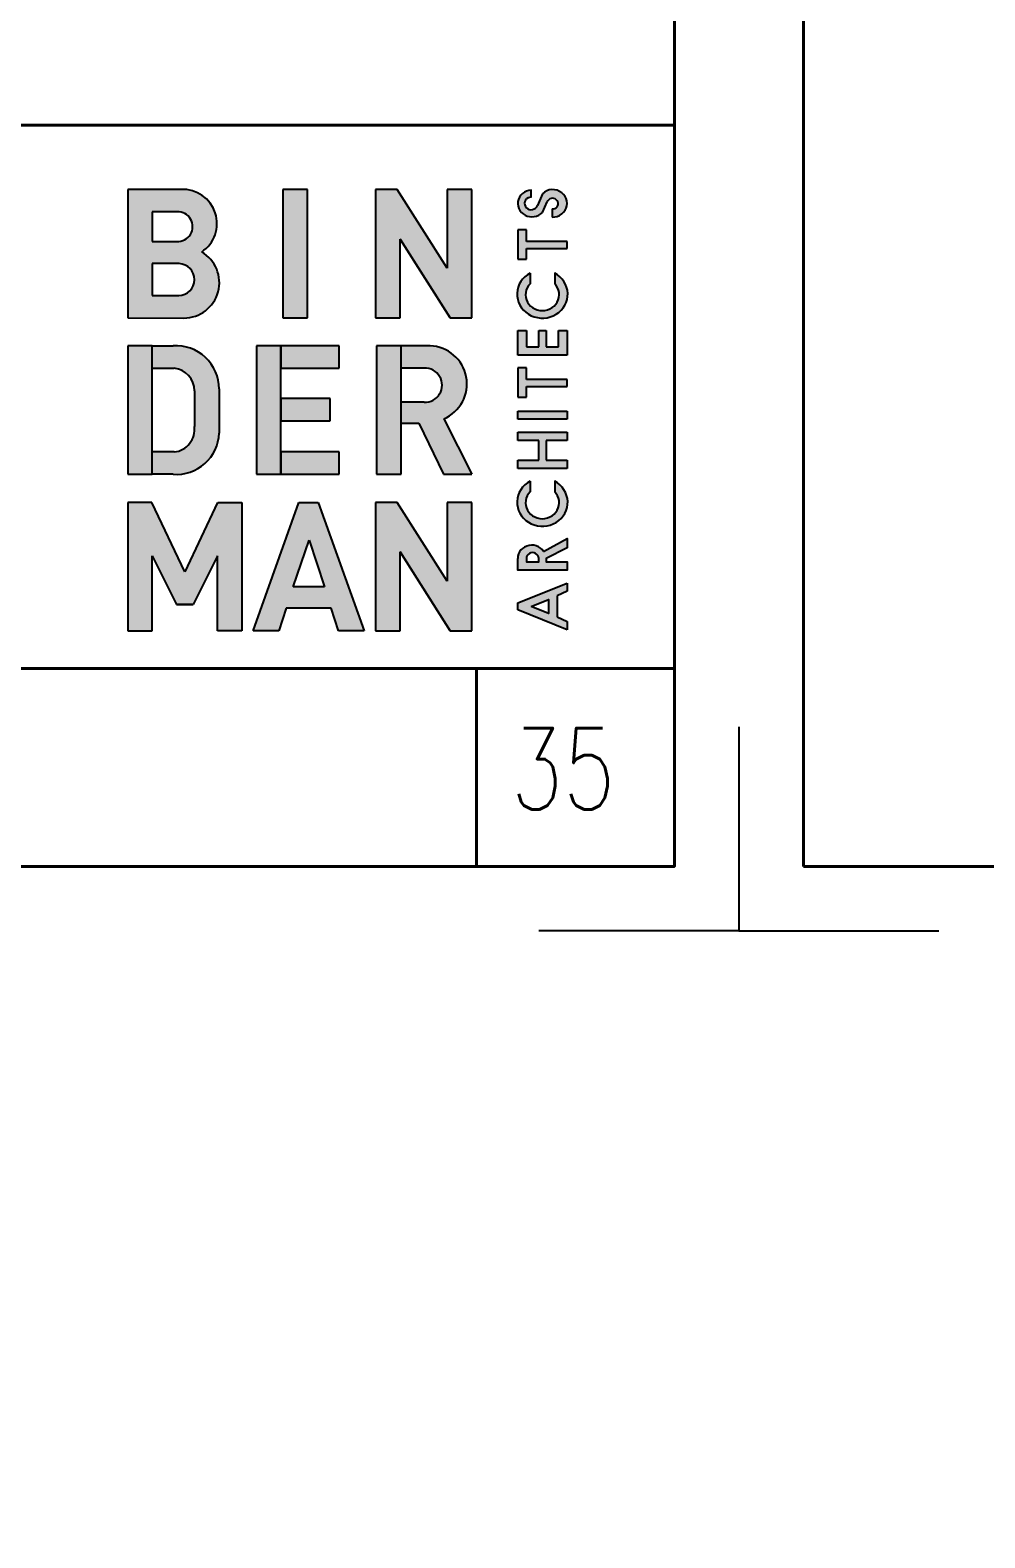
# Model space of a CAD drawing. Header units: millimetres. Extents: x 6676 to 14342, y 3639 to 5293.
# Drawn here: x 7745.3 to 7893.2, y 4466.1 to 4699.8 of the extents above; entities that cross this region are included whole.
import ezdxf

# ---------------------------------------------------------------- set-up
doc = ezdxf.new("R2010")
doc.units = ezdxf.units.MM
doc.layers.add('1 - bed panels', color=170, linetype='Continuous', lineweight=9)
doc.layers.add('A-VIEW-30', color=6, linetype='Continuous', lineweight=15)
doc.layers.add('A-dim-work', color=8, linetype='Continuous')
doc.layers.add('TEXT', color=14, linetype='Continuous')
doc.styles.add('CAMPOS-C', font='ROMANS', dxfattribs={"width": 0.75, "height": 2.2})

# ---------------------------------------------------------------- blocks, each defined once
blk = doc.blocks.new('A$C70B91C7D')
at = {"layer": 'TEXT', "true_color": 0x311916}
h = blk.add_hatch(color=19, dxfattribs=at)
edge = h.paths.add_edge_path()
edge.add_ellipse((5.226424386784089, -0.1714135763754996), major_axis=(-0.1213104172318021, 0.1213104172318021), ratio=0.9999999999999584, start_angle=168.5864843837329, end_angle=317.4007193408343)
edge.add_line((5.219238096311159, -5.315526919957847e-06), (4.950241431454145, 5.315526934168702e-06))
edge.add_line((4.950241431454145, 5.315526934168702e-06), (4.950241431454145, -0.6449668535154274))
edge.add_line((4.950241431454145, -0.6449668535154274), (5.231811462868819, -0.64583226099478))
edge.add_ellipse((5.232357594100165, -0.4681423385277554), major_axis=(-0.1256463425764041, 0.1256463425764041), ratio=0.9999999999999345, start_angle=134.8239015716738, end_angle=284.9527356337634)
edge = h.paths.add_edge_path(flags=16)
edge.add_line((5.073642967913543, -0.1123234140595599), (5.197937621751976, -0.1123234140595599))
edge.add_ellipse((5.201505880849538, -0.1866564139502174), major_axis=(-0.05262189347473917, 0.05262189347473917), ratio=0.9999999999994631, start_angle=130.8894271801645, end_angle=317.74829974145194, ccw=False)
edge.add_line((5.196171444197944, -0.2608835729376722), (5.073642967913543, -0.2608835729376722))
edge.add_line((5.073642967913543, -0.2608835729376722), (5.073642967913543, -0.1123234140595599))
edge = h.paths.add_edge_path(flags=16)
edge.add_line((5.073642967913543, -0.3723897252931039), (5.20788119405907, -0.3723897252931039))
edge.add_ellipse((5.204671120731689, -0.4525853863141833), major_axis=(0.05675230663759857, 0.05675230663759857), ratio=0.9999999999997102, start_angle=225.9299396859247, end_angle=402.7077872357384, ccw=False)
edge.add_line((5.205973722301536, -0.5328346968814657), (5.073642967913543, -0.5328346968814657))
edge.add_line((5.073642967913543, -0.5328346968814657), (5.073642967913543, -0.3723897252931039))
for points in [[(5.851865445514846, 5.315526934168702e-06), (5.728463909055449, 5.315526934168702e-06), (5.728463909055449, -0.6449668535154274), (5.851865445514846, -0.6449668535154274)], [(6.303285484899163, 5.315526934168702e-06), (6.19331465337109, 5.315526934168702e-06), (6.19331465337109, -0.6449668535154274), (6.316716189830487, -0.6449668535154274), (6.316716189830487, -0.2490951765049516), (6.56774971121871, -0.6449668535154274), (6.677147352325989, -0.6449668535154274), (6.677147352325989, 5.315526934168702e-06), (6.553745815866591, 5.315526934168702e-06), (6.553745815866591, -0.3949624588816647)], [(7.031290430893563, -0.1154620365706336), (7.055940097344944, -0.0626413227462308), (7.059090806590604, -0.05671057593085038), (7.063538866702146, -0.05170650830538648), (7.06909894184156, -0.04799979154577727), (7.075400360332878, -0.04559042565203697), (7.082257786338147, -0.04484908230011797), (7.08892987650546, -0.04559042565203697), (7.095416630834762, -0.04799979154577727), (7.100976705974176, -0.05170650830538648), (7.105424766085719, -0.05671057593085038), (7.108575475331378, -0.0624559869082475), (7.110058162035216, -0.06875740539958031), (7.109872826197233, -0.07542949556686551), (7.108019467817428, -0.08154557822022923), (7.104683422733785, -0.08729098919761213), (7.099864690946305, -0.09192438514712364), (7.094119279968908, -0.09544576606874955), (7.087632525639577, -0.09729912444855415), (7.080775099634309, -0.09785513196248985), (7.080775099634309, -0.1388143521561602), (7.093563272454958, -0.1380730088042412), (7.10598077359964, -0.1352929712345343), (7.117842267230401, -0.1302889036090562), (7.128591745833262, -0.1234314776037877), (7.137673201894302, -0.1149060290566837), (7.145271971251475, -0.105083229643725), (7.150832046390889, -0.09396307936491155), (7.154168091474531, -0.08228692157214823), (7.155280106502431, -0.070054756265435), (7.154168091474531, -0.05782259095873599), (7.150832046390889, -0.04596109732798936), (7.145271971251475, -0.03502628288715925), (7.137673201894302, -0.02501814763621724), (7.128406409995279, -0.01649269908911322), (7.117842267230401, -0.009820608921828011), (7.105610101923673, -0.004631205458366594), (7.092451257427086, -0.001665832050690597), (7.079107077092488, -0.001109824536740689), (7.0659482325959, -0.002963182916545293), (7.053160059775252, -0.007040571352121106), (7.041483901982474, -0.01334198984345392), (7.031290430893563, -0.02149676671459133), (7.006640764442182, -0.08024822735436032), (7.002934047682572, -0.08747632503559544), (6.997373972543159, -0.09377774352692825), (6.990331210699907, -0.09841113947643976), (6.982361769666738, -0.1011911770461467), (6.973836321119649, -0.1019325203980657), (6.965310872572559, -0.1006351695321968), (6.957526767377374, -0.09711378861057085), (6.951040013048072, -0.09192438514712364), (6.94603594542258, -0.08525229497983844), (6.94288523617692, -0.07765352562263672), (6.942143892825015, -0.0694987487514993), (6.94344124369087, -0.06152930771834519), (6.946962624612496, -0.05411587419912678), (6.952337363913927, -0.04781445570779397), (6.959194789919195, -0.04299572392031337), (6.967164230952363, -0.04003035051262316), (6.975689679499453, -0.03910367132272086), (6.975689679499453, -0.003889862106447595), (6.963457514192754, -0.005372548810299804), (6.951781356399977, -0.008708593893942407), (6.940846541959132, -0.01408333319537292), (6.931209078384171, -0.02112609503862473), (6.922868965675036, -0.02965154358572875), (6.916196875507751, -0.03947434299868746), (6.91137814372027, -0.05003848576356518), (6.908783441988533, -0.06152930771834519), (6.908042098636628, -0.07302012967312521), (6.909710121178449, -0.08469628746588853), (6.913231502100075, -0.09581643774471615), (6.918791577239489, -0.1061952446716106), (6.926205010758679, -0.1154620365706336), (6.93491579514378, -0.1230608059278211), (6.944738594556725, -0.1293622244191539), (6.955488073159586, -0.1339956203686654), (6.96697889511438, -0.1367756579383723), (6.978840388745112, -0.1377023371282746), (6.99051654653789, -0.1367756579383723), (7.002007368492656, -0.1339956203686654), (7.0129421829335, -0.1293622244191539), (7.022764982346473, -0.1230608059278211)], [(7.154909434826465, -0.2622480202510786), (6.951040013048072, -0.2622480202510786), (6.951040013048072, -0.2034965596113096), (6.907671426960661, -0.2034965596113096), (6.907671426960661, -0.3502825432917547), (6.951040013048072, -0.3502825432917547), (6.951040013048072, -0.2974618294673519), (7.154909434826465, -0.2974618294673519)], [(6.969573596846089, -0.473530875548704), (6.969573596846089, -0.4207101617243012), (6.955858744835552, -0.4290502744334077), (6.94344124369087, -0.4388730738463664), (6.932321093412043, -0.4503638958011607), (6.922868965675036, -0.4629667327838263), (6.915270196317863, -0.47649624895638), (6.909710121178449, -0.4909524443188502), (6.90600340441884, -0.5061499830332394), (6.904335381877019, -0.5213475217476287), (6.904706053552957, -0.5369157321379845), (6.907300755284695, -0.5521132708523737), (6.911934151234192, -0.5669401378908105), (6.918420905563522, -0.5810256615773142), (6.926761018272629, -0.5943698419118988), (6.93695448936154, -0.6064166713806287), (6.948630647154317, -0.6171661499834897), (6.96160415581295, -0.6264329418824985), (6.975689679499453, -0.6340317112397003), (6.990887218213828, -0.6397771222170832), (7.006640764442182, -0.6436691748146757), (7.022764982346473, -0.6458932048704469), (7.039074536088748, -0.6458932048704469), (7.055198753993039, -0.6440398464906423), (7.070952300221364, -0.6403331297310331), (7.086149838935739, -0.634587718753636), (7.100420698460226, -0.6269889493964484), (7.113579542956842, -0.6177221574974254), (7.125255700749619, -0.6069726788945644), (7.13544917183853, -0.5949258494258345), (7.14397462038562, -0.5815816690912499), (7.150646710552905, -0.5674961454047462), (7.155280106502431, -0.5526692783663236), (7.157874808234141, -0.5372864038139511), (7.158245479910107, -0.5219035292615786), (7.156762793206269, -0.5063353188712227), (7.15305607644666, -0.4913231159948168), (7.147310665469263, -0.4768669206323466), (7.139711896112061, -0.4631520686217954), (7.130259768375083, -0.4503638958011607), (7.119324953934239, -0.4390584096843497), (7.106722116951573, -0.4290502744334077), (7.093007264941008, -0.4207101617243012), (7.093007264941008, -0.473530875548704), (7.101162041812159, -0.4831683391236794), (7.107648796141461, -0.4939178177265404), (7.112282192090987, -0.5055939755193037), (7.114876893822697, -0.5176408049880337), (7.11561823717463, -0.530058306132716), (7.114320886308775, -0.5424758072773983), (7.110984841225104, -0.5543373009081449), (7.105795437761657, -0.5658281228629249), (7.098752675918405, -0.5762069297898194), (7.090227227371315, -0.5856590575268257), (7.080219092120387, -0.5936284985599798), (7.06909894184156, -0.5999299170513126), (7.057052112372844, -0.6045633130008241), (7.044263939552195, -0.6075286864085001), (7.031290430893563, -0.6084553655984024), (7.018316922234931, -0.6075286864085001), (7.005528749414282, -0.6045633130008241), (6.993481919945566, -0.5999299170513126), (6.982361769666738, -0.5936284985599798), (6.972353634415811, -0.5856590575268257), (6.963828185868692, -0.5762069297898194), (6.956785424025441, -0.5658281228629249), (6.951596020561993, -0.5543373009081449), (6.948259975478351, -0.5424758072773983), (6.946962624612496, -0.530058306132716), (6.947703967964401, -0.5176408049880337), (6.950298669696139, -0.5055939755193037), (6.954932065645636, -0.4939178177265404), (6.961418819974966, -0.4831683391236794)], [(7.154909434826465, -0.7083513822698251), (7.111540848739054, -0.7083513822698251), (7.111540848739054, -0.7904551584951349), (7.049824014691609, -0.7904551584951349), (7.049824014691609, -0.7083513822698251), (7.012756847095517, -0.7083513822698251), (7.012756847095517, -0.7904551584951349), (6.951040013048072, -0.7904551584951349), (6.951040013048072, -0.7083513822698251), (6.907671426960661, -0.7083513822698251), (6.907671426960661, -0.8315997145267744), (7.154909434826465, -0.8315997145267744)], [(5.073642967913543, -0.7856555272355763), (4.950241431454145, -0.7856555272355763), (4.950241431454145, -1.430627696277938), (5.073642967913543, -1.430627696277938)], [(5.719255401298881, -0.7856743585397936), (5.595853864839512, -0.7856743585397936), (5.595853864839512, -1.430646527582155), (5.719255401298881, -1.430646527582155)], [(6.012195169521476, -0.7856743585397936), (5.719255401298881, -0.7856743585397936), (5.719255401298881, -0.8980030881262877), (6.012195169521476, -0.8980030881262877)], [(6.322045448920676, -0.7856792355087379), (6.198643912461279, -0.7856743585397936), (6.198643912461279, -1.430646527582155), (6.322045448920676, -1.430646527582155)], [(7.154909434826465, -0.9548480467837095), (6.951040013048072, -0.9548480467837095), (6.951040013048072, -0.8960965861439405), (6.907671426960661, -0.8960965861439405), (6.907671426960661, -1.042882569824386), (6.951040013048072, -1.042882569824386), (6.951040013048072, -0.9900618559999828), (7.154909434826465, -0.9900618559999828)], [(5.966414695966677, -1.049256123505799), (5.719274232603112, -1.049256123505799), (5.719274232603112, -1.161584853092307), (5.966414695966677, -1.161584853092307)], [(7.154909434826465, -1.113310188256932), (6.907671426960661, -1.113310188256932), (6.907671426960661, -1.154454744288572), (7.154909434826465, -1.154454744288572)], [(7.049824014691609, -1.260096171937377), (7.154909434826465, -1.260096171937377), (7.154909434826465, -1.219136951743721), (6.907671426960661, -1.219136951743721), (6.907671426960661, -1.260096171937377), (7.012756847095517, -1.260096171937377), (7.012756847095517, -1.3599921886088), (6.907671426960661, -1.3599921886088), (6.907671426960661, -1.401136744640439), (7.154909434826465, -1.401136744640439), (7.154909434826465, -1.3599921886088), (7.049824014691609, -1.3599921886088)], [(6.012214000825679, -1.318317797995647), (5.719274232603112, -1.318317797995647), (5.719274232603112, -1.430646527582155), (6.012214000825679, -1.430646527582155)], [(7.130259768375083, -1.495287350334465), (7.119324953934239, -1.483981864217668), (7.106722116951573, -1.473973728966726), (7.093007264941008, -1.465633616257605), (7.093007264941008, -1.518454330082008), (7.101162041812159, -1.528091793656984), (7.107648796141461, -1.539026608097828), (7.112282192090987, -1.550517430052608), (7.114876893822697, -1.562749595359321), (7.11561823717463, -1.57498176066602), (7.114320886308775, -1.587399261810702), (7.110984841225104, -1.599446091279432), (7.105795437761657, -1.610751577396229), (7.098752675918405, -1.621130384323138), (7.090227227371315, -1.63058251206013), (7.080219092120387, -1.638551953093284), (7.06909894184156, -1.644853371584617), (7.057052112372844, -1.649672103372112), (7.044263939552195, -1.652452140941818), (7.031290430893563, -1.653564155969704), (7.018316922234931, -1.652452140941818), (7.005528749414282, -1.649672103372112), (6.993481919945566, -1.644853371584617), (6.982361769666738, -1.638551953093284), (6.972353634415811, -1.63058251206013), (6.963828185868692, -1.621130384323138), (6.956785424025441, -1.610751577396229), (6.951596020561993, -1.599446091279432), (6.948259975478351, -1.587399261810702), (6.946962624612496, -1.57498176066602), (6.947703967964401, -1.562749595359321), (6.950298669696139, -1.550517430052608), (6.954932065645636, -1.539026608097828), (6.961418819974966, -1.528091793656984), (6.969573596846089, -1.518454330082008), (6.969573596846089, -1.465633616257605), (6.955858744835552, -1.473973728966726), (6.94344124369087, -1.483796528379685), (6.932321093412043, -1.495287350334465), (6.922868965675036, -1.50789018731713), (6.915270196317863, -1.521419703489698), (6.909710121178449, -1.536061234690152), (6.90600340441884, -1.551073437566558), (6.904335381877019, -1.56645631211893), (6.904706053552957, -1.581839186671303), (6.907300755284695, -1.597036725385692), (6.911934151234192, -1.611863592424115), (6.918420905563522, -1.626134451948602), (6.926761018272629, -1.639293296445203), (6.93695448936154, -1.651340125913933), (6.948630647154317, -1.662089604516794), (6.96160415581295, -1.671356396415817), (6.975689679499453, -1.678955165773004), (6.990887218213828, -1.684700576750402), (7.006640764442182, -1.688777965185963), (7.022764982346473, -1.690816659403751), (7.039074536088748, -1.691001995241734), (7.055198753993039, -1.688963301023946), (7.070952300221364, -1.685256584264337), (7.086149838935739, -1.679511173286954), (7.100420698460226, -1.671912403929753), (7.113579542956842, -1.66264561203073), (7.125255700749619, -1.651896133427869), (7.13544917183853, -1.639849303959153), (7.14397462038562, -1.626690459462552), (7.150646710552905, -1.61241959993805), (7.155280106502431, -1.597592732899628), (7.157874808234141, -1.582209858347255), (7.158245479910107, -1.566826983794883), (7.156762793206269, -1.55144410924251), (7.15305607644666, -1.536246570528121), (7.147310665469263, -1.521790375165651), (7.139711896112061, -1.508075523155114)], [(5.07185399401402, -1.571335201302304), (4.950241431454145, -1.571335201302304), (4.950241431454145, -2.21630737034468), (5.073642967913543, -2.21630737034468), (5.073642967913543, -1.839770660246856), (5.195255530473418, -2.084959023510493), (5.278715870712716, -2.084959023510493), (5.400328433272591, -1.839770660246856), (5.400328433272591, -2.21630737034468), (5.523729969731988, -2.21630737034468), (5.523729969731988, -1.571335201302304), (5.401246525801781, -1.571335201302304), (5.23700453189727, -1.920072123886115)], [(6.303285484899163, -1.571335201302304), (6.19331465337109, -1.571335201302304), (6.19331465337109, -2.21630737034468), (6.316716189830487, -2.21630737034468), (6.316716189830487, -1.820435693334204), (6.56774971121871, -2.21630737034468), (6.677147352325989, -2.21630737034468), (6.677147352325989, -1.571335201302304), (6.553745815866591, -1.571335201302304), (6.553745815866591, -1.966302975710903)]]:
    blk.add_hatch(color=19, dxfattribs=at).paths.add_polyline_path(points)
h = blk.add_hatch(color=19, dxfattribs=at)
edge = h.paths.add_edge_path()
edge.add_ellipse((5.192390191109098, -1.002030824940746), major_axis=(-0.1533198496059556, 0.1533198496059556), ratio=0.9999999999999353, start_angle=225.1090804712302, end_angle=318.6990282982888)
edge.add_line((5.178401513208854, -0.7856555272355763), (5.073642967913543, -0.7856555272355763))
edge.add_line((5.073642967913543, -0.7856555272355763), (5.073642967913543, -0.8979624678605802))
edge.add_line((5.073642967913543, -0.8979624678605802), (5.183276674761856, -0.8979624678605802))
edge.add_ellipse((5.171894065659274, -1.010387298029229), major_axis=(-0.07990277288190481, 0.07990277288190485), ratio=0.9999999999998985, start_angle=224.7457854749307, end_angle=309.2187093395537, ccw=False)
edge.add_line((5.284892538492159, -1.010888662036294), (5.284550336982647, -1.190531715037565))
edge.add_ellipse((5.171717824379613, -1.20516784333131), major_axis=(-0.08045306753552331, 0.08045306753552334), ratio=0.9999999999998873, start_angle=141.0117520302398, end_angle=232.3908830505876, ccw=False)
edge.add_line((5.18363405403835, -1.318319933998993), (5.073642967913543, -1.318320755649466))
edge.add_line((5.073642967913543, -1.318320755649466), (5.073642967913543, -1.430627696277938))
edge.add_line((5.073642967913543, -1.430627696277938), (5.178397200466691, -1.430626913747588))
edge.add_ellipse((5.193353488560803, -1.215095174714889), major_axis=(0.1527704504870185, 0.1527704504870185), ratio=0.9999999999999621, start_angle=221.0304654825104, end_angle=312.6177336947104)
edge.add_line((5.40921680885765, -1.224075599784868), (5.40921680885765, -1.001618027028314))
h = blk.add_hatch(color=19, dxfattribs=at)
edge = h.paths.add_edge_path()
edge.add_ellipse((6.461414510191446, -0.9766420034277274), major_axis=(-0.1350987510014326, 0.1350987510014327), ratio=0.9999999999999545, start_angle=158.0493773419767, end_angle=313.1325585503187)
edge.add_line((6.467640577317866, -0.7856849895936477), (6.322045448920676, -0.7856792355087379))
edge.add_line((6.322045448920676, -0.7856792355087379), (6.322045448920676, -0.8979984924780098))
edge.add_line((6.322045448920676, -0.8979984924780098), (6.438328752390362, -0.8980030881262877))
edge.add_ellipse((6.442617087686443, -0.9831398952311616), major_axis=(0.06027713390510192, 0.06027713390510192), ratio=0.999999999999629, start_angle=222.2068196671399, end_angle=407.883547595526, ccw=False)
edge.add_line((6.437765101875982, -1.068294572057681), (6.322045448920676, -1.068294572057681))
edge.add_line((6.322045448920676, -1.068294572057681), (6.322045448920676, -1.173373249525014))
edge.add_line((6.322045448920676, -1.173373249525014), (6.41081621694596, -1.173373249525014))
edge.add_line((6.41081621694596, -1.173373249525014), (6.534217753405358, -1.430646527582155))
edge.add_line((6.534217753405358, -1.430646527582155), (6.677147352325989, -1.430646527582155))
edge.add_line((6.677147352325989, -1.430646527582155), (6.5362185447635, -1.152447866401729))
h = blk.add_hatch(color=19, dxfattribs=at)
h.paths.add_polyline_path([(5.906024276410193, -1.571335201302318), (5.809250204097538, -1.571335201302318), (5.57931997974697, -2.21630737034468), (5.708050775296556, -2.21630737034468), (5.746221828921335, -2.102170835554432), (5.970822794181743, -2.102170835554432), (6.008108776508834, -2.21630737034468), (6.13683957205842, -2.21630737034468)])
h.paths.add_polyline_path([(5.860753821099877, -1.761550205083239), (5.937980999647152, -1.996188255485222), (5.780852597355477, -1.996188255485222)], flags=16)
h = blk.add_hatch(color=19, dxfattribs=at)
h.paths.add_polyline_path([(7.154909434826465, -1.800164803812166), (7.154909434826465, -1.753274836803129), (7.037406513546898, -1.81777170842031), (7.030178415865663, -1.80869025235927), (7.02146763148059, -1.800720811326116), (7.011459496229662, -1.794419392834783), (7.000339345950835, -1.789785996885271), (6.988477852320102, -1.787005959315564), (6.976431022851358, -1.786264615963645), (6.964384193382642, -1.7875619668295), (6.952893371427876, -1.790712676075174), (6.941958556987032, -1.795716743700638), (6.932135757574059, -1.802388833867937), (6.923610309026969, -1.810543610739074), (6.916938218859684, -1.819995738476067), (6.911748815396209, -1.830559881240944), (6.908783441988533, -1.841680031519772), (6.907671426960661, -1.853170853474552), (6.907671426960661, -1.911736978276352), (7.154909434826465, -1.911736978276352), (7.154909434826465, -1.870777758082681), (7.049824014691609, -1.870777758082681), (7.049824014691609, -1.853170853474552)])
h.paths.add_polyline_path([(7.011644832067645, -1.845572084117364), (7.012756847095517, -1.853170853474552), (7.012756847095517, -1.870777758082681), (6.951040013048072, -1.870777758082681), (6.951040013048072, -1.853170853474552), (6.95196669223796, -1.845572084117364), (6.955117401483619, -1.838343986436129), (6.959936133271128, -1.832413239620749), (6.96642288760043, -1.827594507833268), (6.973836321119649, -1.824814470263561), (6.981805762152788, -1.823702455235676), (6.989775203185957, -1.824814470263561), (6.997373972543159, -1.827594507833268), (7.003675391034477, -1.832413239620749), (7.008679458659941, -1.838343986436129)], flags=16)
h = blk.add_hatch(color=19, dxfattribs=at)
h.paths.add_polyline_path([(7.154909434826465, -1.976419185731501), (6.907671426960661, -2.076129866564941), (6.907671426960661, -2.1113436757812), (7.154909434826465, -2.211239692452622), (7.154909434826465, -2.170095136420983), (7.105424766085719, -2.146557484997473), (7.105424766085719, -2.040916057348667), (7.154909434826465, -2.017378405925157)])
h.paths.add_polyline_path([(7.062241515836291, -2.058522961956797), (7.062241515836291, -2.128950580389343), (6.975689679499453, -2.09373677117307)], flags=16)
at = {"layer": 'TEXT', "color": 19, "true_color": 0x311916}
for p, q in [((5.219238096310562, -5.315526919957847e-06), (4.950241431454145, 5.315526934168702e-06)), ((4.950241431454145, 5.315526934168702e-06), (4.950241431454145, -0.6449668535154274)), ((5.728463909055449, 5.315526934168702e-06), (5.728463909055449, -0.6449668535154274)), ((5.851865445514846, 5.315526934168702e-06), (5.728463909055449, 5.315526934168702e-06)), ((5.851865445514846, -0.6449668535154274), (5.851865445514846, 5.315526934168702e-06)), ((6.303285484899163, 5.315526934168702e-06), (6.19331465337109, 5.315526934168702e-06)), ((6.19331465337109, 5.315526934168702e-06), (6.19331465337109, -0.6449668535154274)), ((6.303285484899163, 5.315526934168702e-06), (6.19331465337109, 5.315526934168702e-06)), ((6.19331465337109, 5.315526934168702e-06), (6.19331465337109, -0.6449668535154274)), ((6.553745815866591, -0.3949624588816647), (6.303285484899163, 5.315526934168702e-06)), ((6.553745815866591, -0.3949624588816647), (6.303285484899163, 5.315526934168702e-06)), ((6.553745815866591, 5.315526934168702e-06), (6.553745815866591, -0.3949624588816647)), ((6.677147352325989, 5.315526934168702e-06), (6.553745815866591, 5.315526934168702e-06)), ((6.677147352325989, 5.315526934168702e-06), (6.553745815866591, 5.315526934168702e-06)), ((6.553745815866591, 5.315526934168702e-06), (6.553745815866591, -0.3949624588816647)), ((6.677147352325989, -0.6449668535154274), (6.677147352325989, 5.315526934168702e-06)), ((6.677147352325989, -0.6449668535154274), (6.677147352325989, 5.315526934168702e-06)), ((5.197937621751976, -0.1123234140595599), (5.073642967913543, -0.1123234140595599)), ((5.073642967913543, -0.1123234140595599), (5.073642967913543, -0.2608835729376722)), ((5.073642967913543, -0.2608835729376722), (5.196171444198711, -0.2608835729376722)), ((6.316716189830487, -0.6449668535154274), (6.316716189830487, -0.2490951765049516)), ((6.56774971121871, -0.6449668535154274), (6.316716189830487, -0.2490951765049516)), ((6.316716189830487, -0.6449668535154274), (6.316716189830487, -0.2490951765049516)), ((6.316716189830487, -0.2490951765049516), (6.56774971121871, -0.6449668535154274)), ((5.207881194059041, -0.3723897252931039), (5.073642967913543, -0.3723897252931039)), ((5.073642967913543, -0.3723897252931039), (5.073642967913543, -0.5328346968814657)), ((5.073642967913543, -0.5328346968814657), (5.205973722301508, -0.5328346968814657)), ((4.950241431454145, -0.6449668535154274), (5.231811462869047, -0.64583226099478)), ((5.728463909055449, -0.6449668535154274), (5.851865445514846, -0.6449668535154274)), ((6.19331465337109, -0.6449668535154274), (6.316716189830487, -0.6449668535154274)), ((6.19331465337109, -0.6449668535154274), (6.316716189830487, -0.6449668535154274)), ((6.56774971121871, -0.6449668535154274), (6.677147352325989, -0.6449668535154274)), ((6.56774971121871, -0.6449668535154274), (6.677147352325989, -0.6449668535154274)), ((4.950241431454145, -0.7856555272355763), (4.950241431454145, -1.430627696277938)), ((5.073642967913543, -0.7856555272355763), (4.950241431454145, -0.7856555272355763)), ((5.073642967913543, -1.430627696277938), (5.073642967913543, -0.7856555272355763)), ((5.073642967913543, -0.7856555272355763), (5.178401513209394, -0.7856555272355763)), ((5.595853864839512, -0.7856743585397936), (5.595853864839512, -1.430646527582155)), ((5.719255401298881, -0.7856743585397936), (5.595853864839512, -0.7856743585397936)), ((5.719255401298881, -0.7856743585397936), (5.719255401298881, -0.8980030881262877)), ((5.719255401298881, -1.430646527582155), (5.719255401298881, -0.7856743585397936)), ((6.012195169521476, -0.7856743585397936), (5.719255401298881, -0.7856743585397936)), ((6.012195169521476, -0.8980030881262877), (6.012195169521476, -0.7856743585397936)), ((6.198643912461279, -0.7856743585397936), (6.198643912461279, -1.430646527582155)), ((6.198643912461279, -0.7856743585397936), (6.198643912461279, -1.430646527582155)), ((6.467640577317667, -0.7856849895936477), (6.198643912461279, -0.7856743585397936)), ((6.322045448920676, -0.7856743585397936), (6.198643912461279, -0.7856743585397936)), ((6.322045448920676, -1.430646527582155), (6.322045448920676, -0.7856743585397936)), ((5.073642967913543, -0.8979624678605802), (5.183276674761856, -0.8979624678605802)), ((5.719255401298881, -0.8980030881262877), (6.012195169521476, -0.8980030881262877)), ((6.438328752390362, -0.8980030881262877), (6.322045448920676, -0.8979984924780098)), ((5.284892538492159, -1.010888662036308), (5.284550336982647, -1.190531715037196)), ((5.40921680885765, -1.001618027027618), (5.40921680885765, -1.224075599785209)), ((5.719274232603112, -1.049256123505799), (5.719274232603112, -1.161584853092307)), ((5.966414695966677, -1.049256123505799), (5.719274232603112, -1.049256123505799)), ((5.966414695966677, -1.161584853092307), (5.966414695966677, -1.049256123505799)), ((6.438328752390362, -1.068294572057681), (6.322045448920676, -1.068294572057681)), ((5.719274232603112, -1.161584853092307), (5.966414695966677, -1.161584853092307)), ((6.322045448920676, -1.173373249525014), (6.41081621694596, -1.173373249525014)), ((6.41081621694596, -1.173373249525014), (6.534217753405358, -1.430646527582155)), ((6.536218544763528, -1.152447866401758), (6.677147352325989, -1.430646527582155)), ((5.18363405403835, -1.318319933998993), (5.073642036635675, -1.31832075565643)), ((5.719274232603112, -1.318317797995647), (5.719274232603112, -1.430646527582155)), ((6.012214000825679, -1.318317797995647), (5.719274232603112, -1.318317797995647)), ((6.012214000825679, -1.430646527582155), (6.012214000825679, -1.318317797995647)), ((4.950241431454145, -1.430627696277938), (5.073642967913543, -1.430627696277938)), ((5.178397200466691, -1.430626913747588), (5.073642967913543, -1.430627696277938)), ((5.595853864839512, -1.430646527582155), (5.719255401298881, -1.430646527582155)), ((5.719274232603112, -1.430646527582155), (6.012214000825679, -1.430646527582155)), ((6.198643912461279, -1.430646527582155), (6.322045448920676, -1.430646527582155)), ((6.534217753405358, -1.430646527582155), (6.677147352325989, -1.430646527582155)), ((5.07185399401402, -1.571335201302304), (4.950241431454145, -1.571335201302304)), ((4.950241431454145, -1.571335201302304), (4.950241431454145, -2.21630737034468)), ((5.23700453189727, -1.920072123886115), (5.07185399401402, -1.571335201302318)), ((5.401246525801781, -1.571335201302304), (5.23700453189727, -1.920072123886115)), ((5.402117407172113, -1.571335201302304), (5.523729969731988, -1.571335201302304)), ((5.523729969731988, -1.571335201302304), (5.523729969731988, -2.21630737034468)), ((5.57931997974697, -2.21630737034468), (5.809250204097538, -1.571335201302318)), ((5.809250204097538, -1.571335201302318), (5.906024276410193, -1.571335201302318)), ((5.906024276410193, -1.571335201302318), (6.13683957205842, -2.21630737034468)), ((6.303285484899163, -1.571335201302304), (6.19331465337109, -1.571335201302304)), ((6.19331465337109, -1.571335201302304), (6.19331465337109, -2.21630737034468)), ((6.303285484899163, -1.571335201302304), (6.19331465337109, -1.571335201302304)), ((6.19331465337109, -1.571335201302304), (6.19331465337109, -2.21630737034468)), ((6.553745815866591, -1.966302975710903), (6.303285484899163, -1.571335201302304)), ((6.553745815866591, -1.966302975710903), (6.303285484899163, -1.571335201302304)), ((6.553745815866591, -1.571335201302304), (6.553745815866591, -1.966302975710903)), ((6.677147352325989, -1.571335201302304), (6.553745815866591, -1.571335201302304)), ((6.677147352325989, -1.571335201302304), (6.553745815866591, -1.571335201302304)), ((6.553745815866591, -1.571335201302304), (6.553745815866591, -1.966302975710903)), ((6.677147352325989, -2.21630737034468), (6.677147352325989, -1.571335201302304)), ((6.677147352325989, -2.21630737034468), (6.677147352325989, -1.571335201302304)), ((5.780852597355477, -1.996188255485222), (5.860753821099877, -1.761550205083239)), ((5.860753821099877, -1.761550205083239), (5.937980999647152, -1.996188255485222)), ((5.073642967913543, -2.21630737034468), (5.073642967913543, -1.839770660246856)), ((5.073642967913543, -1.839770660246856), (5.195255530473418, -2.084959023510493)), ((5.400328433272591, -1.839770660246856), (5.278715870712716, -2.084959023510493)), ((5.400328433272591, -2.21630737034468), (5.400328433272591, -1.839770660246856)), ((6.316716189830487, -2.21630737034468), (6.316716189830487, -1.820435693334204)), ((6.56774971121871, -2.21630737034468), (6.316716189830487, -1.820435693334204)), ((6.316716189830487, -2.21630737034468), (6.316716189830487, -1.820435693334204)), ((6.316716189830487, -1.820435693334204), (6.56774971121871, -2.21630737034468)), ((5.937980999647152, -1.996188255485222), (5.780852597355477, -1.996188255485222)), ((5.195255530473418, -2.084959023510493), (5.278715870712716, -2.084959023510493)), ((5.278715870712716, -2.084959023510493), (5.195255530473418, -2.084959023510493)), ((5.746221828921335, -2.102170835554432), (5.708050775296556, -2.21630737034468)), ((5.970822794181743, -2.102170835554432), (5.746221828921335, -2.102170835554432)), ((6.008108776508834, -2.21630737034468), (5.970822794181743, -2.102170835554432)), ((4.950241431454145, -2.21630737034468), (5.073642967913543, -2.21630737034468)), ((5.523729969731988, -2.21630737034468), (5.400328433272591, -2.21630737034468)), ((5.708050775296556, -2.21630737034468), (5.57931997974697, -2.21630737034468)), ((6.13683957205842, -2.21630737034468), (6.008108776508834, -2.21630737034468)), ((6.19331465337109, -2.21630737034468), (6.316716189830487, -2.21630737034468)), ((6.19331465337109, -2.21630737034468), (6.316716189830487, -2.21630737034468)), ((6.56774971121871, -2.21630737034468), (6.677147352325989, -2.21630737034468)), ((6.56774971121871, -2.21630737034468), (6.677147352325989, -2.21630737034468))]:
    blk.add_line(p, q, dxfattribs=at)
for points in [[(6.975689679499453, -0.03910367132272086), (6.975689679499453, -0.003889862106447595), (6.963457514192754, -0.005372548810299804), (6.951781356399977, -0.008708593893942407), (6.940846541959132, -0.01408333319537292), (6.931209078384171, -0.02112609503862473), (6.922868965675036, -0.02965154358572875), (6.916196875507751, -0.03947434299868746), (6.91137814372027, -0.05003848576356518), (6.908783441988533, -0.06152930771834519), (6.908042098636628, -0.07302012967312521), (6.909710121178449, -0.08469628746588853), (6.913231502100075, -0.09581643774471615), (6.918791577239489, -0.1061952446716106), (6.926205010758679, -0.1154620365706336)], [(6.975689679499453, -0.03910367132272086), (6.967164230952363, -0.04003035051262316), (6.959194789919195, -0.04299572392031337), (6.952337363913927, -0.04781445570779397), (6.946962624612496, -0.05411587419912678), (6.94344124369087, -0.06152930771834519), (6.942143892825015, -0.0694987487514993), (6.94288523617692, -0.07765352562263672), (6.94603594542258, -0.08525229497983844), (6.951040013048072, -0.09192438514712364)], [(7.031290430893563, -0.02149676671459133), (7.006640764442182, -0.08024822735436032)], [(7.080775099634309, -0.1388143521561602), (7.093563272454958, -0.1380730088042412), (7.10598077359964, -0.1352929712345343), (7.117842267230401, -0.1302889036090562), (7.128591745833262, -0.1234314776037877), (7.137673201894302, -0.1149060290566837), (7.145271971251475, -0.105083229643725), (7.150832046390889, -0.09396307936491155), (7.154168091474531, -0.08228692157214823), (7.155280106502431, -0.070054756265435), (7.154168091474531, -0.05782259095873599), (7.150832046390889, -0.04596109732798936), (7.145271971251475, -0.03502628288715925), (7.137673201894302, -0.02501814763621724), (7.128406409995279, -0.01649269908911322), (7.117842267230401, -0.009820608921828011), (7.105610101923673, -0.004631205458366594), (7.092451257427086, -0.001665832050690597), (7.079107077092488, -0.001109824536740689), (7.0659482325959, -0.002963182916545293), (7.053160059775252, -0.007040571352121106), (7.041483901982474, -0.01334198984345392), (7.031290430893563, -0.02149676671459133)], [(7.031290430893563, -0.1154620365706336), (7.055940097344944, -0.0626413227462308)], [(7.080775099634309, -0.09785513196248985), (7.087632525639577, -0.09729912444855415), (7.094119279968908, -0.09544576606874955), (7.099864690946305, -0.09192438514712364), (7.104683422733785, -0.08729098919761213), (7.108019467817428, -0.08154557822022923), (7.109872826197233, -0.07542949556686551), (7.110058162035216, -0.06875740539958031), (7.108575475331378, -0.0624559869082475), (7.105424766085719, -0.05671057593085038), (7.100976705974176, -0.05170650830538648), (7.095416630834762, -0.04799979154577727), (7.08892987650546, -0.04559042565203697), (7.082257786338147, -0.04484908230011797), (7.075400360332878, -0.04559042565203697), (7.06909894184156, -0.04799979154577727), (7.063538866702146, -0.05170650830538648), (7.059090806590604, -0.05671057593085038), (7.055940097344944, -0.0626413227462308)], [(6.926205010758679, -0.1154620365706336), (6.93491579514378, -0.1230608059278211), (6.944738594556725, -0.1293622244191539), (6.955488073159586, -0.1339956203686654), (6.96697889511438, -0.1367756579383723), (6.978840388745112, -0.1377023371282746), (6.99051654653789, -0.1367756579383723), (7.002007368492656, -0.1339956203686654), (7.0129421829335, -0.1293622244191539), (7.022764982346473, -0.1230608059278211), (7.031290430893563, -0.1154620365706336)], [(6.951040013048072, -0.09192438514712364), (6.957526767377374, -0.09711378861057085), (6.965310872572559, -0.1006351695321968), (6.973836321119649, -0.1019325203980657), (6.982361769666738, -0.1011911770461467), (6.990331210699907, -0.09841113947643976), (6.997373972543159, -0.09377774352692825), (7.002934047682572, -0.08747632503559544), (7.006640764442182, -0.08024822735436032)], [(7.080775099634309, -0.09785513196248985), (7.080775099634309, -0.1388143521561602)], [(6.907671426960661, -0.2034965596113096), (6.907671426960661, -0.3502825432917547)], [(6.951040013048072, -0.2034965596113096), (6.907671426960661, -0.2034965596113096)], [(6.951040013048072, -0.2622480202510786), (6.951040013048072, -0.2034965596113096)], [(7.154909434826465, -0.2622480202510786), (6.951040013048072, -0.2622480202510786)], [(6.951040013048072, -0.2974618294673519), (7.154909434826465, -0.2974618294673519)], [(6.951040013048072, -0.3502825432917547), (6.951040013048072, -0.2974618294673519)], [(7.154909434826465, -0.2974618294673519), (7.154909434826465, -0.2622480202510786)], [(6.907671426960661, -0.3502825432917547), (6.951040013048072, -0.3502825432917547)], [(6.969573596846089, -0.4207101617243012), (6.955858744835552, -0.4290502744334077), (6.94344124369087, -0.4388730738463664), (6.932321093412043, -0.4503638958011607), (6.922868965675036, -0.4629667327838263), (6.915270196317863, -0.47649624895638), (6.909710121178449, -0.4909524443188502), (6.90600340441884, -0.5061499830332394), (6.904335381877019, -0.5213475217476287), (6.904706053552957, -0.5369157321379845), (6.907300755284695, -0.5521132708523737), (6.911934151234192, -0.5669401378908105), (6.918420905563522, -0.5810256615773142), (6.926761018272629, -0.5943698419118988), (6.93695448936154, -0.6064166713806287), (6.948630647154317, -0.6171661499834897), (6.96160415581295, -0.6264329418824985), (6.975689679499453, -0.6340317112397003), (6.990887218213828, -0.6397771222170832), (7.006640764442182, -0.6436691748146757)], [(6.969573596846089, -0.4207101617243012), (6.969573596846089, -0.473530875548704)], [(7.006640764442182, -0.6436691748146757), (7.022764982346473, -0.6458932048704469), (7.039074536088748, -0.6458932048704469), (7.055198753993039, -0.6440398464906423), (7.070952300221364, -0.6403331297310331), (7.086149838935739, -0.634587718753636), (7.100420698460226, -0.6269889493964484), (7.113579542956842, -0.6177221574974254), (7.125255700749619, -0.6069726788945644), (7.13544917183853, -0.5949258494258345), (7.14397462038562, -0.5815816690912499), (7.150646710552905, -0.5674961454047462), (7.155280106502431, -0.5526692783663236), (7.157874808234141, -0.5372864038139511), (7.158245479910107, -0.5219035292615786), (7.156762793206269, -0.5063353188712227), (7.15305607644666, -0.4913231159948168), (7.147310665469263, -0.4768669206323466), (7.139711896112061, -0.4631520686217954), (7.130259768375083, -0.4503638958011607), (7.119324953934239, -0.4390584096843497), (7.106722116951573, -0.4290502744334077), (7.093007264941008, -0.4207101617243012), (7.093007264941008, -0.473530875548704)], [(6.969573596846089, -0.473530875548704), (6.961418819974966, -0.4831683391236794), (6.954932065645636, -0.4939178177265404), (6.950298669696139, -0.5055939755193037), (6.947703967964401, -0.5176408049880337), (6.946962624612496, -0.530058306132716), (6.948259975478351, -0.5424758072773983), (6.951596020561993, -0.5543373009081449), (6.956785424025441, -0.5658281228629249), (6.963828185868692, -0.5762069297898194), (6.972353634415811, -0.5856590575268257), (6.982361769666738, -0.5936284985599798), (6.993481919945566, -0.5999299170513126), (7.005528749414282, -0.6045633130008241), (7.018316922234931, -0.6075286864085001), (7.031290430893563, -0.6084553655984024)], [(7.031290430893563, -0.6084553655984024), (7.044263939552195, -0.6075286864085001), (7.057052112372844, -0.6045633130008241), (7.06909894184156, -0.5999299170513126), (7.080219092120387, -0.5936284985599798), (7.090227227371315, -0.5856590575268257), (7.098752675918405, -0.5762069297898194), (7.105795437761657, -0.5658281228629249), (7.110984841225104, -0.5543373009081449), (7.114320886308775, -0.5424758072773983), (7.11561823717463, -0.530058306132716), (7.114876893822697, -0.5176408049880337), (7.112282192090987, -0.5055939755193037), (7.107648796141461, -0.4939178177265404), (7.101162041812159, -0.4831683391236794), (7.093007264941008, -0.473530875548704)], [(6.907671426960661, -0.7083513822698251), (6.951040013048072, -0.7083513822698251)], [(6.907671426960661, -0.8315997145267744), (6.907671426960661, -0.7083513822698251)], [(6.951040013048072, -0.7083513822698251), (6.951040013048072, -0.7904551584951349)], [(7.012756847095517, -0.7083513822698251), (7.049824014691609, -0.7083513822698251)], [(7.012756847095517, -0.7904551584951349), (7.012756847095517, -0.7083513822698251)], [(7.049824014691609, -0.7083513822698251), (7.049824014691609, -0.7904551584951349)], [(7.111540848739054, -0.7083513822698251), (7.154909434826465, -0.7083513822698251)], [(7.111540848739054, -0.7904551584951349), (7.111540848739054, -0.7083513822698251)], [(7.154909434826465, -0.7083513822698251), (7.154909434826465, -0.8315997145267744)], [(7.154909434826465, -0.8315997145267744), (6.907671426960661, -0.8315997145267744)], [(6.951040013048072, -0.7904551584951349), (7.012756847095517, -0.7904551584951349)], [(7.049824014691609, -0.7904551584951349), (7.111540848739054, -0.7904551584951349)], [(6.907671426960661, -0.8960965861439405), (6.907671426960661, -1.042882569824386)], [(6.951040013048072, -0.8960965861439405), (6.907671426960661, -0.8960965861439405)], [(6.951040013048072, -0.9548480467837095), (6.951040013048072, -0.8960965861439405)], [(7.154909434826465, -0.9548480467837095), (6.951040013048072, -0.9548480467837095)], [(7.154909434826465, -0.9900618559999828), (7.154909434826465, -0.9548480467837095)], [(6.907671426960661, -1.042882569824386), (6.951040013048072, -1.042882569824386)], [(6.951040013048072, -0.9900618559999828), (7.154909434826465, -0.9900618559999828)], [(6.951040013048072, -1.042882569824386), (6.951040013048072, -0.9900618559999828)], [(6.907671426960661, -1.113310188256932), (7.154909434826465, -1.113310188256932)], [(6.907671426960661, -1.154454744288572), (6.907671426960661, -1.113310188256932)], [(7.154909434826465, -1.113310188256932), (7.154909434826465, -1.154454744288572)], [(7.154909434826465, -1.154454744288572), (6.907671426960661, -1.154454744288572)], [(6.907671426960661, -1.219136951743721), (7.154909434826465, -1.219136951743721)], [(6.907671426960661, -1.260096171937377), (6.907671426960661, -1.219136951743721)], [(7.012756847095517, -1.260096171937377), (6.907671426960661, -1.260096171937377)], [(7.012756847095517, -1.3599921886088), (7.012756847095517, -1.260096171937377)], [(7.049824014691609, -1.260096171937377), (7.049824014691609, -1.3599921886088)], [(7.154909434826465, -1.260096171937377), (7.049824014691609, -1.260096171937377)], [(7.154909434826465, -1.219136951743721), (7.154909434826465, -1.260096171937377)], [(6.907671426960661, -1.3599921886088), (7.012756847095517, -1.3599921886088)], [(6.907671426960661, -1.401136744640439), (6.907671426960661, -1.3599921886088)], [(7.049824014691609, -1.3599921886088), (7.154909434826465, -1.3599921886088)], [(7.154909434826465, -1.3599921886088), (7.154909434826465, -1.401136744640439)], [(7.154909434826465, -1.401136744640439), (6.907671426960661, -1.401136744640439)], [(6.969573596846089, -1.465633616257605), (6.955858744835552, -1.473973728966726), (6.94344124369087, -1.483796528379685), (6.932321093412043, -1.495287350334465), (6.922868965675036, -1.50789018731713), (6.915270196317863, -1.521419703489698), (6.909710121178449, -1.536061234690152), (6.90600340441884, -1.551073437566558), (6.904335381877019, -1.56645631211893), (6.904706053552957, -1.581839186671303), (6.907300755284695, -1.597036725385692), (6.911934151234192, -1.611863592424115), (6.918420905563522, -1.626134451948602), (6.926761018272629, -1.639293296445203), (6.93695448936154, -1.651340125913933), (6.948630647154317, -1.662089604516794), (6.96160415581295, -1.671356396415817), (6.975689679499453, -1.678955165773004), (6.990887218213828, -1.684700576750402), (7.006640764442182, -1.688777965185963)], [(6.969573596846089, -1.465633616257605), (6.969573596846089, -1.518454330082008)], [(7.006640764442182, -1.688777965185963), (7.022764982346473, -1.690816659403751), (7.039074536088748, -1.691001995241734), (7.055198753993039, -1.688963301023946), (7.070952300221364, -1.685256584264337), (7.086149838935739, -1.679511173286954), (7.100420698460226, -1.671912403929753), (7.113579542956842, -1.66264561203073), (7.125255700749619, -1.651896133427869), (7.13544917183853, -1.639849303959153), (7.14397462038562, -1.626690459462552), (7.150646710552905, -1.61241959993805), (7.155280106502431, -1.597592732899628), (7.157874808234141, -1.582209858347255), (7.158245479910107, -1.566826983794883), (7.156762793206269, -1.55144410924251), (7.15305607644666, -1.536246570528121), (7.147310665469263, -1.521790375165651), (7.139711896112061, -1.508075523155114), (7.130259768375083, -1.495287350334465), (7.119324953934239, -1.483981864217668), (7.106722116951573, -1.473973728966726), (7.093007264941008, -1.465633616257605), (7.093007264941008, -1.518454330082008)], [(6.969573596846089, -1.518454330082008), (6.961418819974966, -1.528091793656984), (6.954932065645636, -1.539026608097828), (6.950298669696139, -1.550517430052608), (6.947703967964401, -1.562749595359321), (6.946962624612496, -1.57498176066602), (6.948259975478351, -1.587399261810702), (6.951596020561993, -1.599446091279432), (6.956785424025441, -1.610751577396229), (6.963828185868692, -1.621130384323138), (6.972353634415811, -1.63058251206013), (6.982361769666738, -1.638551953093284), (6.993481919945566, -1.644853371584617), (7.005528749414282, -1.649672103372112), (7.018316922234931, -1.652452140941818), (7.031290430893563, -1.653564155969704)], [(7.031290430893563, -1.653564155969704), (7.044263939552195, -1.652452140941818), (7.057052112372844, -1.649672103372112), (7.06909894184156, -1.644853371584617), (7.080219092120387, -1.638551953093284), (7.090227227371315, -1.63058251206013), (7.098752675918405, -1.621130384323138), (7.105795437761657, -1.610751577396229), (7.110984841225104, -1.599446091279432), (7.114320886308775, -1.587399261810702), (7.11561823717463, -1.57498176066602), (7.114876893822697, -1.562749595359321), (7.112282192090987, -1.550517430052608), (7.107648796141461, -1.539026608097828), (7.101162041812159, -1.528091793656984), (7.093007264941008, -1.518454330082008)], [(7.037406513546898, -1.81777170842031), (7.154909434826465, -1.753274836803129), (7.154909434826465, -1.800164803812166), (7.049824014691609, -1.853170853474552), (7.049824014691609, -1.870777758082681), (7.154909434826465, -1.870777758082681), (7.154909434826465, -1.911736978276352), (6.907671426960661, -1.911736978276352), (6.907671426960661, -1.853170853474552)], [(7.037406513546898, -1.81777170842031), (7.030178415865663, -1.80869025235927), (7.02146763148059, -1.800720811326116), (7.011459496229662, -1.794419392834783), (7.000339345950835, -1.789785996885271), (6.988477852320102, -1.787005959315564), (6.976431022851358, -1.786264615963645), (6.964384193382642, -1.7875619668295), (6.952893371427876, -1.790712676075174), (6.941958556987032, -1.795716743700638), (6.932135757574059, -1.802388833867937), (6.923610309026969, -1.810543610739074), (6.916938218859684, -1.819995738476067), (6.911748815396209, -1.830559881240944), (6.908783441988533, -1.841680031519772), (6.907671426960661, -1.853170853474552)], [(6.907671426960661, -2.076129866564941), (7.154909434826465, -1.976419185731501)], [(7.154909434826465, -2.017378405925157), (7.105424766085719, -2.040916057348667)], [(7.105424766085719, -2.040916057348667), (7.105424766085719, -2.146557484997473)], [(7.154909434826465, -1.976419185731501), (7.154909434826465, -2.017378405925157)], [(6.907671426960661, -2.1113436757812), (6.907671426960661, -2.076129866564941)], [(7.154909434826465, -2.211239692452622), (6.907671426960661, -2.1113436757812)], [(7.105424766085719, -2.146557484997473), (7.154909434826465, -2.170095136420983)], [(7.154909434826465, -2.170095136420983), (7.154909434826465, -2.211239692452622)]]:
    blk.add_lwpolyline(points, dxfattribs=at)
for points in [[(6.951040013048072, -1.853170853474552), (6.951040013048072, -1.870777758082681), (7.012756847095517, -1.870777758082681), (7.012756847095517, -1.853170853474552), (7.011644832067645, -1.845572084117364), (7.008679458659941, -1.838343986436129), (7.003675391034477, -1.832413239620749), (6.997373972543159, -1.827594507833268), (6.989775203185957, -1.824814470263561), (6.981805762152788, -1.823702455235676), (6.973836321119649, -1.824814470263561), (6.96642288760043, -1.827594507833268), (6.959936133271128, -1.832413239620749), (6.955117401483619, -1.838343986436129), (6.95196669223796, -1.845572084117364), (6.951040013048072, -1.853170853474552)], [(6.975689679499453, -2.09373677117307), (7.062241515836291, -2.058522961956797), (7.062241515836291, -2.128950580389343), (6.975689679499453, -2.09373677117307)]]:
    blk.add_lwpolyline(points, close=True, dxfattribs=at)
for centre, major_axis, ratio, start_param, end_param in [((5.226424386784089, -0.1714135763754996), (-0.1213104172318021, 0.1213104172318021), 0.9999999999999584, 2.942389226858143, 5.539687600696005), ((5.201505880849538, -0.1866564139502174), (-0.05262189347473915, 0.05262189347473915), 0.9999999999994631, 2.284451460343227, 5.545754023102183), ((5.204671120731689, -0.4525853863141833), (0.05675230663759857, 0.05675230663759857), 0.9999999999997102, 3.943221326351589, 7.028576810684429), ((5.232357594100165, -0.4681423385277554), (-0.1256463425764041, 0.1256463425764041), 0.9999999999999347, 2.353120992810465, 4.973363449374142), ((5.192390191109098, -1.002030824940746), (-0.1533198496059556, 0.1533198496059556), 0.9999999999999354, 3.928894630359835, 5.56234736671172), ((6.461414510191446, -0.9766420034277274), (-0.1350987510014326, 0.1350987510014327), 0.9999999999999545, 2.757170429462359, 5.465194141896984), ((5.171894065659274, -1.010387298029229), (-0.07990277288190481, 0.07990277288190485), 0.9999999999998984, 3.922553936518388, 5.396884586742552), ((6.442617087686443, -0.9831398952311616), (0.06027713390510192, 0.06027713390510192), 0.999999999999629, 3.878240623576881, 7.118910870256929), ((5.171717824379613, -1.20516784333131), (-0.08045306753552331, 0.08045306753552334), 0.9999999999998872, 2.461119356933484, 4.055986060849837), ((5.193353488560803, -1.215095174714889), (0.1527704504870185, 0.1527704504870185), 0.9999999999999623, 3.857709369885484, 5.456208753095513)]:
    blk.add_ellipse(centre, major_axis=major_axis, ratio=ratio, start_param=start_param, end_param=end_param, dxfattribs=at)
blk = doc.blocks.new('det2')
at = {"layer": '1 - bed panels', "true_color": 0xc2c2c2}
h = blk.add_hatch(dxfattribs=at)
h.set_pattern_fill('LINE', color=9, scale=1.575, angle=-90.00000000000001)
h.set_pattern_definition([(270, (-7406.429812969177, -5143.806854026198), (5.000624999999999, -1.914523635007157e-15), [])])
edge = h.paths.add_edge_path()
edge.add_arc((3.660411207379174, 8.761469409916565), 9.495364997092373, 98.13187560536403, 262.4282075916414)
edge.add_line((2.409222309780887, -0.6511010557178878), (2.317272892999654, 18.1613596165335))
edge = h.paths.add_edge_path()
edge.add_arc((-158.6989489957914, -60.60173698324795), 2.000000000000934, 359.9999999999729, 360.1895898782704)
edge.add_line((-156.6989599450471, -60.5951190601163), (-156.6989489957905, -60.60173698324888))

msp = doc.modelspace()

# ---------------------------------------------------------------- linework, layer by layer
for points in [[(7855.120616130302, 4591.830429258825), (7855.120616130302, 4560.166268119297), (7824.120616130302, 4560.166268119297)], [(7855.120616130302, 4591.830429258825), (7855.120616130302, 4560.166268119297), (7886.120616130302, 4560.166268119297)], [(7855.120616130302, 4591.830429258825), (7855.120616130302, 4560.166268119297), (7886.120616130302, 4560.166268119297)]]:
    msp.add_lwpolyline(points)
at = {"layer": 'A-dim-work', "color": 6, "lineweight": 40, "ltscale": 20}
for points in [[(6895.120616130302, 4570.166268119297), (6895.120616130302, 5282.666268119297), (7845.120616130302, 5282.666268119297), (7845.120616130302, 4570.166268119297)], [(7865.120616130302, 4570.166268119297), (7865.120616130302, 5282.666268119297), (8815.120616130302, 5282.666268119297), (8815.120616130302, 4570.166268119297)], [(7578.592949657283, 4685.065468503517), (7845.120616130302, 4685.065468503517), (7845.120616130302, 4570.166268119297), (7578.592949657283, 4570.166268119297)]]:
    msp.add_lwpolyline(points, close=True, dxfattribs=at)
for points in [[(7578.592949657283, 4600.83616393392), (7845.120616130302, 4600.83616393392)], [(7814.450720315679, 4570.166268119297), (7814.450720315679, 4600.83616393392)]]:
    msp.add_lwpolyline(points, dxfattribs=at)

# ---------------------------------------------------------------- block references
at = {"layer": 'A-dim-work', "xscale": 10, "yscale": 10, "zscale": 10}
msp.add_blockref('det2', (8242.848016168648, 4669.852269252491), dxfattribs=at)
at = {"layer": 'A-VIEW-30', "lineweight": 40, "xscale": 30.87765168342476, "yscale": 30.87765168342476, "zscale": 30.87765168342476}
msp.add_blockref('A$C70B91C7D', (7607.561941125696, 4675.132009463692), dxfattribs=at)

# ---------------------------------------------------------------- texts
at = {"layer": 'A-dim-work', "color": 6, "lineweight": 40, "ltscale": 20, "style": 'CAMPOS-C', "width": 0.75}
msp.add_text('35', height=12.6, dxfattribs=at).set_placement((7819.789166159397, 4579.004019063512))

doc.saveas('drawing.dxf')
